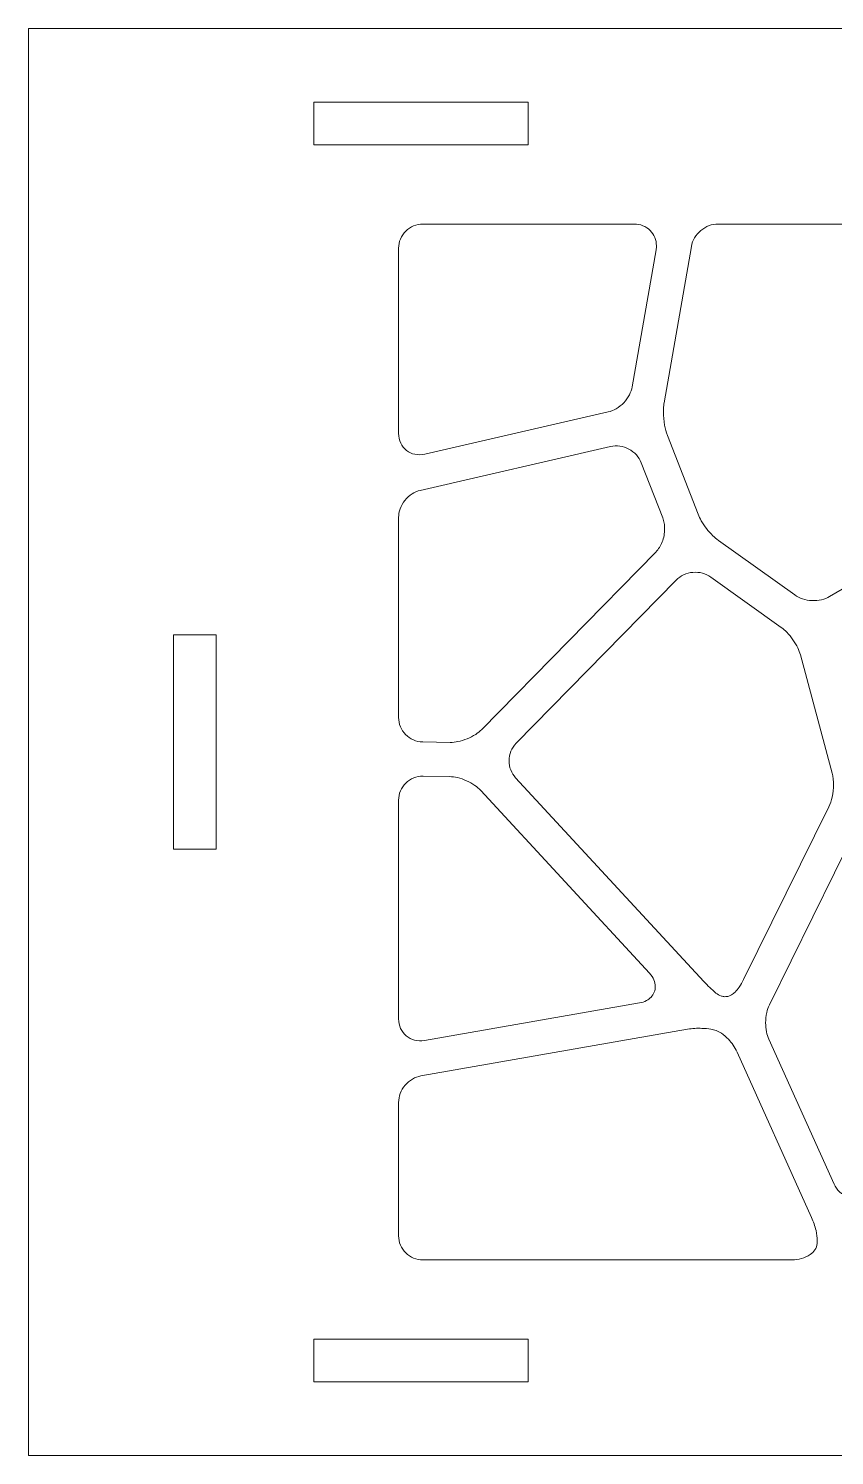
# Model space of a CAD drawing. Header units: millimetres. Extents: x -284 to 276, y -198 to 232.
# Drawn here: x -274.2 to -217.7, y -93.7 to 6.3 of the extents above; entities that cross this region are included whole.
import ezdxf

# ---------------------------------------------------------------- set-up
doc = ezdxf.new("R2010")
doc.units = ezdxf.units.MM
doc.header["$MEASUREMENT"] = 0
doc.layers.add('Layer 1', color=7, linetype='Continuous')

msp = doc.modelspace()

# ---------------------------------------------------------------- linework, layer by layer
at = {"layer": 'Layer 1', "color": 1, "lineweight": 9}
for points, knots in [([(-274.1577, 6.2933), (-274.1577, 6.2933), (-274.1577, -93.7066), (-274.1577, -93.7066), (-274.1577, -93.7066), (-274.1577, -93.7066), (68.8423, -93.7066), (68.8423, -93.7066), (68.8423, -93.7066), (68.8423, -93.7066), (68.8423, -85.5516), (68.8423, -85.5516), (68.8423, -85.5516), (68.8423, -85.5516), (63.0613, -58.7066), (63.0613, -58.7066), (63.0613, -58.7066), (63.0613, -58.7066), (37.9013, -58.7066), (37.9013, -58.7066), (37.9013, -58.7066), (37.9013, -58.7066), (37.9013, -28.7067), (37.9013, -28.7067), (37.9013, -28.7067), (37.9013, -28.7067), (57.6423, -28.7067), (57.6423, -28.7067), (57.6423, -28.7067), (57.6423, -28.7067), (51.8613, -1.8506), (51.8613, -1.8506), (51.8613, -1.8506), (51.8613, -1.8506), (51.8613, 6.2933), (51.8613, 6.2933), (51.8613, 6.2933), (51.8613, 6.2933), (-274.1577, 6.2933), (-274.1577, 6.2933)], [0, 0, 0, 0, 0.0909091, 0.0909091, 0.0909091, 0.0909091, 0.1818182, 0.1818182, 0.1818182, 0.1818182, 0.2727273, 0.2727273, 0.2727273, 0.2727273, 0.3636364, 0.3636364, 0.3636364, 0.3636364, 0.4545455, 0.4545455, 0.4545455, 0.4545455, 0.5454545, 0.5454545, 0.5454545, 0.5454545, 0.6363636, 0.6363636, 0.6363636, 0.6363636, 0.7272727, 0.7272727, 0.7272727, 0.7272727, 0.8181818, 0.8181818, 0.8181818, 0.8181818, 1, 1, 1, 1]), ([(-254.1577, 1.1434), (-254.1577, 1.1434), (-239.1577, 1.1434), (-239.1577, 1.1434), (-239.1577, 1.1434), (-239.1577, 1.1434), (-239.1577, -1.8566), (-239.1577, -1.8566), (-239.1577, -1.8566), (-239.1577, -1.8566), (-254.1577, -1.8566), (-254.1577, -1.8566), (-254.1577, -1.8566), (-254.1577, -1.8566), (-254.1577, 1.1434), (-254.1577, 1.1434)], [0, 0, 0, 0, 0.2, 0.2, 0.2, 0.2, 0.4, 0.4, 0.4, 0.4, 0.6, 0.6, 0.6, 0.6, 1, 1, 1, 1]), ([(-246.3967, -23.5367), (-246.6247, -23.5891), (-246.8614, -23.5912), (-247.0903, -23.5431), (-247.0903, -23.5431), (-247.3049, -23.498), (-247.506, -23.4032), (-247.6776, -23.2668), (-247.6776, -23.2668), (-247.8491, -23.1303), (-247.9864, -22.9555), (-248.0786, -22.7566), (-248.0786, -22.7566), (-248.177, -22.5443), (-248.228, -22.3129), (-248.228, -22.079), (-248.228, -22.079), (-248.228, -22.079), (-248.2277, -9.1066), (-248.2277, -9.1066), (-248.2277, -9.1066), (-248.228, -8.6561), (-248.0493, -8.224), (-247.7309, -7.9053), (-247.7309, -7.9053), (-247.4125, -7.5865), (-246.9784, -7.4072), (-246.5279, -7.407), (-246.5279, -7.407), (-246.5279, -7.407), (-231.7037, -7.4066), (-231.7037, -7.4066), (-231.7037, -7.4066), (-231.2943, -7.4067), (-230.9011, -7.568), (-230.6095, -7.8552), (-230.6095, -7.8552), (-230.3227, -8.1375), (-230.1612, -8.5234), (-230.1612, -8.9256), (-230.1612, -8.9256), (-230.1612, -8.9732), (-230.1632, -9.0207), (-230.1674, -9.068), (-230.1674, -9.068), (-230.1716, -9.1165), (-230.1779, -9.1646), (-230.1862, -9.2124), (-230.1862, -9.2124), (-230.1862, -9.2124), (-231.8607, -18.8056), (-231.8607, -18.8056), (-231.8607, -18.8056), (-231.8958, -19.0053), (-231.9616, -19.1986), (-232.0559, -19.3782), (-232.0559, -19.3782), (-232.1611, -19.5791), (-232.2936, -19.7644), (-232.4496, -19.9289), (-232.4496, -19.9289), (-232.6056, -20.0936), (-232.7836, -20.2358), (-232.9786, -20.3514), (-232.9786, -20.3514), (-233.1531, -20.455), (-233.3426, -20.531), (-233.5404, -20.5765), (-233.5404, -20.5765), (-233.5404, -20.5765), (-246.3967, -23.5367), (-246.3967, -23.5367)], [0, 0, 0, 0, 0.0526316, 0.0526316, 0.0526316, 0.0526316, 0.1052632, 0.1052632, 0.1052632, 0.1052632, 0.1578947, 0.1578947, 0.1578947, 0.1578947, 0.2105263, 0.2105263, 0.2105263, 0.2105263, 0.2631579, 0.2631579, 0.2631579, 0.2631579, 0.3157895, 0.3157895, 0.3157895, 0.3157895, 0.3684211, 0.3684211, 0.3684211, 0.3684211, 0.4210526, 0.4210526, 0.4210526, 0.4210526, 0.4736842, 0.4736842, 0.4736842, 0.4736842, 0.5263158, 0.5263158, 0.5263158, 0.5263158, 0.5789474, 0.5789474, 0.5789474, 0.5789474, 0.6315789, 0.6315789, 0.6315789, 0.6315789, 0.6842105, 0.6842105, 0.6842105, 0.6842105, 0.7368421, 0.7368421, 0.7368421, 0.7368421, 0.7894737, 0.7894737, 0.7894737, 0.7894737, 0.8421053, 0.8421053, 0.8421053, 0.8421053, 0.8947368, 0.8947368, 0.8947368, 0.8947368, 1, 1, 1, 1]), ([(-229.6717, -20.5667), (-229.6717, -20.5667), (-229.6717, -20.5667), (-229.6717, -20.5667), (-229.6717, -20.5667), (-229.6718, -20.45), (-229.6674, -20.3333), (-229.6584, -20.2171), (-229.6584, -20.2171), (-229.6511, -20.1234), (-229.6393, -20.0303), (-229.623, -19.9379), (-229.623, -19.9379), (-229.623, -19.9379), (-227.7087, -8.9716), (-227.7087, -8.9716), (-227.7087, -8.9716), (-227.6718, -8.761), (-227.5973, -8.5585), (-227.4887, -8.3741), (-227.4887, -8.3741), (-227.3741, -8.1795), (-227.2271, -8.0058), (-227.0542, -7.8603), (-227.0542, -7.8603), (-226.8813, -7.715), (-226.6849, -7.6001), (-226.4734, -7.5207), (-226.4734, -7.5207), (-226.2731, -7.4454), (-226.0608, -7.407), (-225.8468, -7.407), (-225.8468, -7.407), (-225.8468, -7.407), (-214.4817, -7.4066), (-214.4817, -7.4066), (-214.4817, -7.4066), (-214.2948, -7.4067), (-214.1086, -7.4295), (-213.9273, -7.4748), (-213.9273, -7.4748), (-213.7076, -7.5293), (-213.494, -7.6056), (-213.2896, -7.7028), (-213.2896, -7.7028), (-213.0853, -7.8), (-212.8912, -7.9174), (-212.7104, -8.0532), (-212.7104, -8.0532), (-212.5609, -8.1655), (-212.4256, -8.2955), (-212.3076, -8.4406), (-212.3076, -8.4406), (-212.3076, -8.4406), (-201.4277, -21.8066), (-201.4277, -21.8066), (-201.4277, -21.8066), (-201.3116, -21.9496), (-201.2202, -22.1108), (-201.1574, -22.284), (-201.1574, -22.284), (-201.0971, -22.4495), (-201.0663, -22.6245), (-201.0663, -22.8007), (-201.0663, -22.8007), (-201.0663, -23.0664), (-201.1377, -23.3274), (-201.2728, -23.5561), (-201.2728, -23.5561), (-201.4137, -23.7944), (-201.6136, -23.9927), (-201.853, -24.1318), (-201.853, -24.1318), (-201.853, -24.1318), (-218.0257, -33.5187), (-218.0257, -33.5187), (-218.0257, -33.5187), (-218.1999, -33.6199), (-218.3885, -33.6939), (-218.585, -33.7384), (-218.585, -33.7384), (-218.8063, -33.7884), (-219.0334, -33.8084), (-219.26, -33.7977), (-219.26, -33.7977), (-219.4865, -33.787), (-219.7107, -33.7459), (-219.9262, -33.6755), (-219.9262, -33.6755), (-220.1177, -33.613), (-220.2987, -33.5215), (-220.4627, -33.4046), (-220.4627, -33.4046), (-220.4627, -33.4046), (-225.8237, -29.5787), (-225.8237, -29.5787), (-225.8237, -29.5787), (-225.963, -29.4791), (-226.0941, -29.3684), (-226.2154, -29.2475), (-226.2154, -29.2475), (-226.3711, -29.0926), (-226.5168, -28.9281), (-226.6516, -28.7546), (-226.6516, -28.7546), (-226.7865, -28.5812), (-226.9102, -28.3996), (-227.022, -28.2104), (-227.022, -28.2104), (-227.1092, -28.0632), (-227.1842, -27.909), (-227.2463, -27.7495), (-227.2463, -27.7495), (-227.2463, -27.7495), (-229.3947, -22.2286), (-229.3947, -22.2286), (-229.3947, -22.2286), (-229.4861, -21.9944), (-229.553, -21.7512), (-229.5945, -21.5031), (-229.5945, -21.5031), (-229.6461, -21.1937), (-229.672, -20.8804), (-229.672, -20.5666), (-229.672, -20.5666), (-229.672, -20.5666), (-229.6717, -20.5667), (-229.6717, -20.5667)], [0, 0, 0, 0, 0.030303, 0.030303, 0.030303, 0.030303, 0.0606061, 0.0606061, 0.0606061, 0.0606061, 0.0909091, 0.0909091, 0.0909091, 0.0909091, 0.1212121, 0.1212121, 0.1212121, 0.1212121, 0.1515152, 0.1515152, 0.1515152, 0.1515152, 0.1818182, 0.1818182, 0.1818182, 0.1818182, 0.2121212, 0.2121212, 0.2121212, 0.2121212, 0.2424242, 0.2424242, 0.2424242, 0.2424242, 0.2727273, 0.2727273, 0.2727273, 0.2727273, 0.3030303, 0.3030303, 0.3030303, 0.3030303, 0.3333333, 0.3333333, 0.3333333, 0.3333333, 0.3636364, 0.3636364, 0.3636364, 0.3636364, 0.3939394, 0.3939394, 0.3939394, 0.3939394, 0.4242424, 0.4242424, 0.4242424, 0.4242424, 0.4545455, 0.4545455, 0.4545455, 0.4545455, 0.4848485, 0.4848485, 0.4848485, 0.4848485, 0.5151515, 0.5151515, 0.5151515, 0.5151515, 0.5454545, 0.5454545, 0.5454545, 0.5454545, 0.5757576, 0.5757576, 0.5757576, 0.5757576, 0.6060606, 0.6060606, 0.6060606, 0.6060606, 0.6363636, 0.6363636, 0.6363636, 0.6363636, 0.6666667, 0.6666667, 0.6666667, 0.6666667, 0.6969697, 0.6969697, 0.6969697, 0.6969697, 0.7272727, 0.7272727, 0.7272727, 0.7272727, 0.7575758, 0.7575758, 0.7575758, 0.7575758, 0.7878788, 0.7878788, 0.7878788, 0.7878788, 0.8181818, 0.8181818, 0.8181818, 0.8181818, 0.8484848, 0.8484848, 0.8484848, 0.8484848, 0.8787879, 0.8787879, 0.8787879, 0.8787879, 0.9090909, 0.9090909, 0.9090909, 0.9090909, 0.9393939, 0.9393939, 0.9393939, 0.9393939, 1, 1, 1, 1]), ([(-242.4027, -42.8246), (-242.5307, -42.9554), (-242.673, -43.0713), (-242.8269, -43.1703), (-242.8269, -43.1703), (-243.0164, -43.292), (-243.2166, -43.3963), (-243.425, -43.4817), (-243.425, -43.4817), (-243.6334, -43.567), (-243.8492, -43.6334), (-244.0696, -43.6797), (-244.0696, -43.6797), (-244.2486, -43.7174), (-244.4312, -43.7347), (-244.6141, -43.7316), (-244.6141, -43.7316), (-244.6141, -43.7316), (-246.5397, -43.6987), (-246.5397, -43.6987), (-246.5397, -43.6987), (-246.9899, -43.6912), (-247.4194, -43.5071), (-247.7352, -43.186), (-247.7352, -43.186), (-248.0509, -42.865), (-248.2279, -42.4325), (-248.228, -41.9823), (-248.228, -41.9823), (-248.228, -41.9823), (-248.2277, -27.9776), (-248.2277, -27.9776), (-248.2277, -27.9776), (-248.2278, -27.7675), (-248.191, -27.5588), (-248.1191, -27.3612), (-248.1191, -27.3612), (-248.0414, -27.1478), (-247.9296, -26.9484), (-247.7882, -26.7708), (-247.7882, -26.7708), (-247.6468, -26.5932), (-247.4775, -26.4396), (-247.287, -26.316), (-247.287, -26.316), (-247.1106, -26.2014), (-246.9153, -26.1188), (-246.7103, -26.0715), (-246.7103, -26.0715), (-246.7103, -26.0715), (-233.3747, -23.0007), (-233.3747, -23.0007), (-233.3747, -23.0007), (-233.1642, -22.9523), (-232.9466, -22.9428), (-232.7327, -22.9725), (-232.7327, -22.9725), (-232.5096, -23.0034), (-232.2937, -23.0732), (-232.0946, -23.1785), (-232.0946, -23.1785), (-231.8956, -23.2838), (-231.7165, -23.423), (-231.5654, -23.59), (-231.5654, -23.59), (-231.4206, -23.7502), (-231.3062, -23.9354), (-231.228, -24.1366), (-231.228, -24.1366), (-231.228, -24.1366), (-229.7217, -28.0047), (-229.7217, -28.0047), (-229.7217, -28.0047), (-229.6771, -28.1198), (-229.6438, -28.2392), (-229.6222, -28.3609), (-229.6222, -28.3609), (-229.5984, -28.4939), (-229.5865, -28.6288), (-229.5865, -28.7639), (-229.5865, -28.7639), (-229.5865, -29.0795), (-229.6445, -29.3926), (-229.7575, -29.6872), (-229.7575, -29.6872), (-229.859, -29.9518), (-230.0139, -30.1927), (-230.2123, -30.3948), (-230.2123, -30.3948), (-230.2123, -30.3948), (-242.4027, -42.8246), (-242.4027, -42.8246)], [0, 0, 0, 0, 0.0416667, 0.0416667, 0.0416667, 0.0416667, 0.0833333, 0.0833333, 0.0833333, 0.0833333, 0.125, 0.125, 0.125, 0.125, 0.1666667, 0.1666667, 0.1666667, 0.1666667, 0.2083333, 0.2083333, 0.2083333, 0.2083333, 0.25, 0.25, 0.25, 0.25, 0.2916667, 0.2916667, 0.2916667, 0.2916667, 0.3333333, 0.3333333, 0.3333333, 0.3333333, 0.375, 0.375, 0.375, 0.375, 0.4166667, 0.4166667, 0.4166667, 0.4166667, 0.4583333, 0.4583333, 0.4583333, 0.4583333, 0.5, 0.5, 0.5, 0.5, 0.5416667, 0.5416667, 0.5416667, 0.5416667, 0.5833333, 0.5833333, 0.5833333, 0.5833333, 0.625, 0.625, 0.625, 0.625, 0.6666667, 0.6666667, 0.6666667, 0.6666667, 0.7083333, 0.7083333, 0.7083333, 0.7083333, 0.75, 0.75, 0.75, 0.75, 0.7916667, 0.7916667, 0.7916667, 0.7916667, 0.8333333, 0.8333333, 0.8333333, 0.8333333, 0.875, 0.875, 0.875, 0.875, 0.9166667, 0.9166667, 0.9166667, 0.9166667, 1, 1, 1, 1]), ([(-225.6107, -61.5127), (-225.7491, -61.4642), (-225.8779, -61.3914), (-225.9909, -61.298), (-225.9909, -61.298), (-226.2884, -61.0515), (-226.5691, -60.7856), (-226.8312, -60.5017), (-226.8312, -60.5017), (-226.8312, -60.5017), (-240.0307, -46.2106), (-240.0307, -46.2106), (-240.0307, -46.2106), (-240.177, -46.0524), (-240.2922, -45.8677), (-240.37, -45.6667), (-240.37, -45.6667), (-240.4494, -45.4617), (-240.4901, -45.2435), (-240.4901, -45.0237), (-240.4901, -45.0237), (-240.4901, -44.7947), (-240.446, -44.5679), (-240.3602, -44.3556), (-240.3602, -44.3556), (-240.2761, -44.1472), (-240.1517, -43.9575), (-239.9944, -43.797), (-239.9944, -43.797), (-239.9944, -43.797), (-228.7767, -32.3586), (-228.7767, -32.3586), (-228.7767, -32.3586), (-228.6262, -32.2052), (-228.449, -32.0802), (-228.2539, -31.9901), (-228.2539, -31.9901), (-228.0493, -31.8956), (-227.8297, -31.8371), (-227.6052, -31.8173), (-227.6052, -31.8173), (-227.3806, -31.7977), (-227.1542, -31.817), (-226.9362, -31.8745), (-226.9362, -31.8745), (-226.7282, -31.9294), (-226.5318, -32.0215), (-226.3568, -32.1466), (-226.3568, -32.1466), (-226.3568, -32.1466), (-221.4147, -35.6737), (-221.4147, -35.6737), (-221.4147, -35.6737), (-221.2708, -35.7764), (-221.1371, -35.8926), (-221.0155, -36.0208), (-221.0155, -36.0208), (-220.8624, -36.1824), (-220.7218, -36.3554), (-220.5949, -36.5384), (-220.5949, -36.5384), (-220.468, -36.7215), (-220.3551, -36.914), (-220.2574, -37.1142), (-220.2574, -37.1142), (-220.18, -37.2727), (-220.118, -37.4384), (-220.0724, -37.6089), (-220.0724, -37.6089), (-220.0724, -37.6089), (-217.8527, -45.8957), (-217.8527, -45.8957), (-217.8527, -45.8957), (-217.8217, -46.0113), (-217.7991, -46.1289), (-217.7851, -46.2479), (-217.7851, -46.2479), (-217.7679, -46.3927), (-217.7592, -46.5386), (-217.7592, -46.6846), (-217.7592, -46.6846), (-217.7592, -46.9814), (-217.7897, -47.2773), (-217.85, -47.568), (-217.85, -47.568), (-217.8991, -47.8042), (-217.9779, -48.0333), (-218.0845, -48.2498), (-218.0845, -48.2498), (-218.0845, -48.2498), (-224.0507, -60.3546), (-224.0507, -60.3546), (-224.0507, -60.3546), (-224.1418, -60.5397), (-224.2462, -60.7177), (-224.3631, -60.8876), (-224.3631, -60.8876), (-224.4489, -61.0124), (-224.547, -61.1282), (-224.6557, -61.2337), (-224.6557, -61.2337), (-224.7306, -61.3064), (-224.8126, -61.3713), (-224.9004, -61.4279), (-224.9004, -61.4279), (-224.9606, -61.4667), (-225.0261, -61.4964), (-225.0949, -61.5164), (-225.0949, -61.5164), (-225.1843, -61.5424), (-225.2769, -61.5551), (-225.3699, -61.5544), (-225.3699, -61.5544), (-225.452, -61.5538), (-225.5335, -61.5397), (-225.611, -61.5125), (-225.611, -61.5125), (-225.611, -61.5125), (-225.6107, -61.5127), (-225.6107, -61.5127)], [0, 0, 0, 0, 0.0322581, 0.0322581, 0.0322581, 0.0322581, 0.0645161, 0.0645161, 0.0645161, 0.0645161, 0.0967742, 0.0967742, 0.0967742, 0.0967742, 0.1290323, 0.1290323, 0.1290323, 0.1290323, 0.1612903, 0.1612903, 0.1612903, 0.1612903, 0.1935484, 0.1935484, 0.1935484, 0.1935484, 0.2258065, 0.2258065, 0.2258065, 0.2258065, 0.2580645, 0.2580645, 0.2580645, 0.2580645, 0.2903226, 0.2903226, 0.2903226, 0.2903226, 0.3225806, 0.3225806, 0.3225806, 0.3225806, 0.3548387, 0.3548387, 0.3548387, 0.3548387, 0.3870968, 0.3870968, 0.3870968, 0.3870968, 0.4193548, 0.4193548, 0.4193548, 0.4193548, 0.4516129, 0.4516129, 0.4516129, 0.4516129, 0.483871, 0.483871, 0.483871, 0.483871, 0.516129, 0.516129, 0.516129, 0.516129, 0.5483871, 0.5483871, 0.5483871, 0.5483871, 0.5806452, 0.5806452, 0.5806452, 0.5806452, 0.6129032, 0.6129032, 0.6129032, 0.6129032, 0.6451613, 0.6451613, 0.6451613, 0.6451613, 0.6774194, 0.6774194, 0.6774194, 0.6774194, 0.7096774, 0.7096774, 0.7096774, 0.7096774, 0.7419355, 0.7419355, 0.7419355, 0.7419355, 0.7741935, 0.7741935, 0.7741935, 0.7741935, 0.8064516, 0.8064516, 0.8064516, 0.8064516, 0.8387097, 0.8387097, 0.8387097, 0.8387097, 0.8709677, 0.8709677, 0.8709677, 0.8709677, 0.9032258, 0.9032258, 0.9032258, 0.9032258, 0.9354839, 0.9354839, 0.9354839, 0.9354839, 1, 1, 1, 1]), ([(-261.0077, -36.2066), (-261.0077, -36.2066), (-261.0077, -51.2066), (-261.0077, -51.2066), (-261.0077, -51.2066), (-261.0077, -51.2066), (-264.0087, -51.2066), (-264.0087, -51.2066), (-264.0087, -51.2066), (-264.0087, -51.2066), (-264.0087, -36.2066), (-264.0087, -36.2066), (-264.0087, -36.2066), (-264.0087, -36.2066), (-261.0077, -36.2066), (-261.0077, -36.2066)], [0, 0, 0, 0, 0.2, 0.2, 0.2, 0.2, 0.4, 0.4, 0.4, 0.4, 0.6, 0.6, 0.6, 0.6, 1, 1, 1, 1]), ([(-230.2427, -60.8377), (-230.2426, -60.9731), (-230.2681, -61.1074), (-230.318, -61.2333), (-230.318, -61.2333), (-230.37, -61.364), (-230.4454, -61.4843), (-230.5405, -61.5882), (-230.5405, -61.5882), (-230.6322, -61.6882), (-230.7413, -61.7708), (-230.8626, -61.8316), (-230.8626, -61.8316), (-231.0125, -61.907), (-231.1727, -61.96), (-231.338, -61.9888), (-231.338, -61.9888), (-231.338, -61.9888), (-246.4217, -64.6277), (-246.4217, -64.6277), (-246.4217, -64.6277), (-246.65, -64.6676), (-246.8842, -64.6582), (-247.1086, -64.6006), (-247.1086, -64.6006), (-247.3219, -64.5457), (-247.5203, -64.4436), (-247.6889, -64.302), (-247.6889, -64.302), (-247.8576, -64.1603), (-247.9924, -63.9824), (-248.0832, -63.7816), (-248.0832, -63.7816), (-248.1786, -63.5707), (-248.228, -63.3417), (-248.228, -63.1104), (-248.228, -63.1104), (-248.228, -63.1104), (-248.2277, -47.7827), (-248.2277, -47.7827), (-248.2277, -47.7827), (-248.228, -47.3312), (-248.0466, -46.8986), (-247.7249, -46.5819), (-247.7249, -46.5819), (-247.403, -46.2656), (-246.9672, -46.0918), (-246.5159, -46.0993), (-246.5159, -46.0993), (-246.5159, -46.0993), (-244.6507, -46.1306), (-244.6507, -46.1306), (-244.6507, -46.1306), (-244.4678, -46.134), (-244.2859, -46.1577), (-244.1083, -46.2013), (-244.1083, -46.2013), (-243.8896, -46.2548), (-243.6762, -46.3282), (-243.4708, -46.4202), (-243.4708, -46.4202), (-243.2653, -46.5122), (-243.0685, -46.6227), (-242.8829, -46.75), (-242.8829, -46.75), (-242.7324, -46.8534), (-242.5938, -46.9735), (-242.4699, -47.1077), (-242.4699, -47.1077), (-242.4699, -47.1077), (-230.6377, -59.9176), (-230.6377, -59.9176), (-230.6377, -59.9176), (-230.5115, -60.0542), (-230.4095, -60.2114), (-230.3361, -60.3823), (-230.3361, -60.3823), (-230.2742, -60.5262), (-230.2423, -60.6812), (-230.2423, -60.8378), (-230.2423, -60.8378), (-230.2423, -60.8378), (-230.2427, -60.8377), (-230.2427, -60.8377)], [0, 0, 0, 0, 0.0454545, 0.0454545, 0.0454545, 0.0454545, 0.0909091, 0.0909091, 0.0909091, 0.0909091, 0.1363636, 0.1363636, 0.1363636, 0.1363636, 0.1818182, 0.1818182, 0.1818182, 0.1818182, 0.2272727, 0.2272727, 0.2272727, 0.2272727, 0.2727273, 0.2727273, 0.2727273, 0.2727273, 0.3181818, 0.3181818, 0.3181818, 0.3181818, 0.3636364, 0.3636364, 0.3636364, 0.3636364, 0.4090909, 0.4090909, 0.4090909, 0.4090909, 0.4545455, 0.4545455, 0.4545455, 0.4545455, 0.5, 0.5, 0.5, 0.5, 0.5454545, 0.5454545, 0.5454545, 0.5454545, 0.5909091, 0.5909091, 0.5909091, 0.5909091, 0.6363636, 0.6363636, 0.6363636, 0.6363636, 0.6818182, 0.6818182, 0.6818182, 0.6818182, 0.7272727, 0.7272727, 0.7272727, 0.7272727, 0.7727273, 0.7727273, 0.7727273, 0.7727273, 0.8181818, 0.8181818, 0.8181818, 0.8181818, 0.8636364, 0.8636364, 0.8636364, 0.8636364, 0.9090909, 0.9090909, 0.9090909, 0.9090909, 1, 1, 1, 1]), ([(-215.4577, -75.4607), (-215.6573, -75.5668), (-215.8765, -75.631), (-216.1018, -75.6497), (-216.1018, -75.6497), (-216.3235, -75.6682), (-216.5467, -75.6405), (-216.7572, -75.5685), (-216.7572, -75.5685), (-216.9675, -75.4965), (-217.1607, -75.3817), (-217.3245, -75.2316), (-217.3245, -75.2316), (-217.4912, -75.0787), (-217.6252, -74.8935), (-217.7182, -74.6871), (-217.7182, -74.6871), (-217.7182, -74.6871), (-222.2887, -64.5276), (-222.2887, -64.5276), (-222.2887, -64.5276), (-222.3615, -64.3655), (-222.4153, -64.1955), (-222.449, -64.0211), (-222.449, -64.0211), (-222.4898, -63.8102), (-222.5103, -63.5959), (-222.5103, -63.381), (-222.5103, -63.381), (-222.5103, -63.381), (-222.5107, -63.3807), (-222.5107, -63.3807), (-222.5107, -63.3807), (-222.5106, -63.1436), (-222.4859, -62.9072), (-222.4371, -62.6751), (-222.4371, -62.6751), (-222.3968, -62.4834), (-222.3327, -62.2976), (-222.2461, -62.1219), (-222.2461, -62.1219), (-222.2461, -62.1219), (-216.1687, -49.7917), (-216.1687, -49.7917), (-216.1687, -49.7917), (-216.0793, -49.61), (-215.9624, -49.4433), (-215.8221, -49.2972), (-215.8221, -49.2972), (-215.665, -49.1338), (-215.4861, -48.9929), (-215.2905, -48.878), (-215.2905, -48.878), (-215.0949, -48.7633), (-214.8845, -48.676), (-214.6651, -48.6186), (-214.6651, -48.6186), (-214.4693, -48.5672), (-214.2666, -48.5465), (-214.0645, -48.5569), (-214.0645, -48.5569), (-214.0645, -48.5569), (-198.3537, -49.3727), (-198.3537, -49.3727), (-198.3537, -49.3727), (-198.1599, -49.3828), (-197.9684, -49.4194), (-197.7846, -49.4817), (-197.7846, -49.4817), (-197.5695, -49.5547), (-197.3635, -49.6525), (-197.1712, -49.7732), (-197.1712, -49.7732), (-196.9789, -49.894), (-196.8013, -50.0369), (-196.6423, -50.199), (-196.6423, -50.199), (-196.5063, -50.3375), (-196.3901, -50.4942), (-196.2968, -50.6645), (-196.2968, -50.6645), (-196.2968, -50.6645), (-190.9167, -60.4857), (-190.9167, -60.4857), (-190.9167, -60.4857), (-190.7809, -60.7337), (-190.7096, -61.012), (-190.7095, -61.2946), (-190.7095, -61.2946), (-190.7092, -61.919), (-191.0541, -62.4926), (-191.6052, -62.7858), (-191.6052, -62.7858), (-191.6052, -62.7858), (-215.4577, -75.4607), (-215.4577, -75.4607)], [0, 0, 0, 0, 0.04, 0.04, 0.04, 0.04, 0.08, 0.08, 0.08, 0.08, 0.12, 0.12, 0.12, 0.12, 0.16, 0.16, 0.16, 0.16, 0.2, 0.2, 0.2, 0.2, 0.24, 0.24, 0.24, 0.24, 0.28, 0.28, 0.28, 0.28, 0.32, 0.32, 0.32, 0.32, 0.36, 0.36, 0.36, 0.36, 0.4, 0.4, 0.4, 0.4, 0.44, 0.44, 0.44, 0.44, 0.48, 0.48, 0.48, 0.48, 0.52, 0.52, 0.52, 0.52, 0.56, 0.56, 0.56, 0.56, 0.6, 0.6, 0.6, 0.6, 0.64, 0.64, 0.64, 0.64, 0.68, 0.68, 0.68, 0.68, 0.72, 0.72, 0.72, 0.72, 0.76, 0.76, 0.76, 0.76, 0.8, 0.8, 0.8, 0.8, 0.84, 0.84, 0.84, 0.84, 0.88, 0.88, 0.88, 0.88, 0.92, 0.92, 0.92, 0.92, 1, 1, 1, 1]), ([(-219.2957, -77.0297), (-219.162, -77.3268), (-219.0551, -77.6356), (-218.9763, -77.9519), (-218.9763, -77.9519), (-218.9185, -78.1842), (-218.8892, -78.4226), (-218.8892, -78.662), (-218.8892, -78.662), (-218.8892, -78.6966), (-218.8903, -78.7311), (-218.8924, -78.7656), (-218.8924, -78.7656), (-218.8944, -78.797), (-218.8974, -78.8284), (-218.9015, -78.8597), (-218.9015, -78.8597), (-218.9428, -79.1737), (-219.1198, -79.4542), (-219.3855, -79.6269), (-219.3855, -79.6269), (-219.7668, -79.8745), (-220.2121, -80.0064), (-220.6668, -80.0065), (-220.6668, -80.0065), (-220.6668, -80.0065), (-246.5277, -80.0067), (-246.5277, -80.0067), (-246.5277, -80.0067), (-246.9783, -80.0069), (-247.4106, -79.8284), (-247.7294, -79.5099), (-247.7294, -79.5099), (-248.0483, -79.1916), (-248.2276, -78.7575), (-248.228, -78.3069), (-248.228, -78.3069), (-248.228, -78.3069), (-248.2277, -68.9676), (-248.2277, -68.9676), (-248.2277, -68.9676), (-248.2278, -68.7539), (-248.1893, -68.5418), (-248.1142, -68.3417), (-248.1142, -68.3417), (-248.0349, -68.1301), (-247.92, -67.9336), (-247.7747, -67.7607), (-247.7747, -67.7607), (-247.6294, -67.5877), (-247.4556, -67.4407), (-247.2609, -67.3262), (-247.2609, -67.3262), (-247.0766, -67.2175), (-246.8741, -67.143), (-246.6634, -67.1062), (-246.6634, -67.1062), (-246.6634, -67.1062), (-227.9787, -63.8376), (-227.9787, -63.8376), (-227.9787, -63.8376), (-227.8138, -63.8088), (-227.6474, -63.789), (-227.4802, -63.7782), (-227.4802, -63.7782), (-227.311, -63.7674), (-227.1413, -63.7657), (-226.9719, -63.7733), (-226.9719, -63.7733), (-226.7612, -63.7824), (-226.5512, -63.8031), (-226.3427, -63.835), (-226.3427, -63.835), (-226.2207, -63.8538), (-226.1007, -63.8836), (-225.9843, -63.9245), (-225.9843, -63.9245), (-225.8515, -63.971), (-225.726, -64.0358), (-225.6114, -64.1174), (-225.6114, -64.1174), (-225.4333, -64.2438), (-225.267, -64.3863), (-225.1145, -64.5426), (-225.1145, -64.5426), (-224.9912, -64.6689), (-224.8796, -64.8061), (-224.7809, -64.9525), (-224.7809, -64.9525), (-224.6767, -65.107), (-224.5858, -65.2702), (-224.5093, -65.4404), (-224.5093, -65.4404), (-224.5093, -65.4404), (-219.2957, -77.0297), (-219.2957, -77.0297)], [0, 0, 0, 0, 0.04, 0.04, 0.04, 0.04, 0.08, 0.08, 0.08, 0.08, 0.12, 0.12, 0.12, 0.12, 0.16, 0.16, 0.16, 0.16, 0.2, 0.2, 0.2, 0.2, 0.24, 0.24, 0.24, 0.24, 0.28, 0.28, 0.28, 0.28, 0.32, 0.32, 0.32, 0.32, 0.36, 0.36, 0.36, 0.36, 0.4, 0.4, 0.4, 0.4, 0.44, 0.44, 0.44, 0.44, 0.48, 0.48, 0.48, 0.48, 0.52, 0.52, 0.52, 0.52, 0.56, 0.56, 0.56, 0.56, 0.6, 0.6, 0.6, 0.6, 0.64, 0.64, 0.64, 0.64, 0.68, 0.68, 0.68, 0.68, 0.72, 0.72, 0.72, 0.72, 0.76, 0.76, 0.76, 0.76, 0.8, 0.8, 0.8, 0.8, 0.84, 0.84, 0.84, 0.84, 0.88, 0.88, 0.88, 0.88, 0.92, 0.92, 0.92, 0.92, 1, 1, 1, 1]), ([(-254.1577, -85.5567), (-254.1577, -85.5567), (-239.1577, -85.5567), (-239.1577, -85.5567), (-239.1577, -85.5567), (-239.1577, -85.5567), (-239.1577, -88.5566), (-239.1577, -88.5566), (-239.1577, -88.5566), (-239.1577, -88.5566), (-254.1577, -88.5566), (-254.1577, -88.5566), (-254.1577, -88.5566), (-254.1577, -88.5566), (-254.1577, -85.5567), (-254.1577, -85.5567)], [0, 0, 0, 0, 0.2, 0.2, 0.2, 0.2, 0.4, 0.4, 0.4, 0.4, 0.6, 0.6, 0.6, 0.6, 1, 1, 1, 1])]:
    msp.add_open_spline(points, degree=3, knots=knots, dxfattribs=at)

doc.saveas('drawing.dxf')
